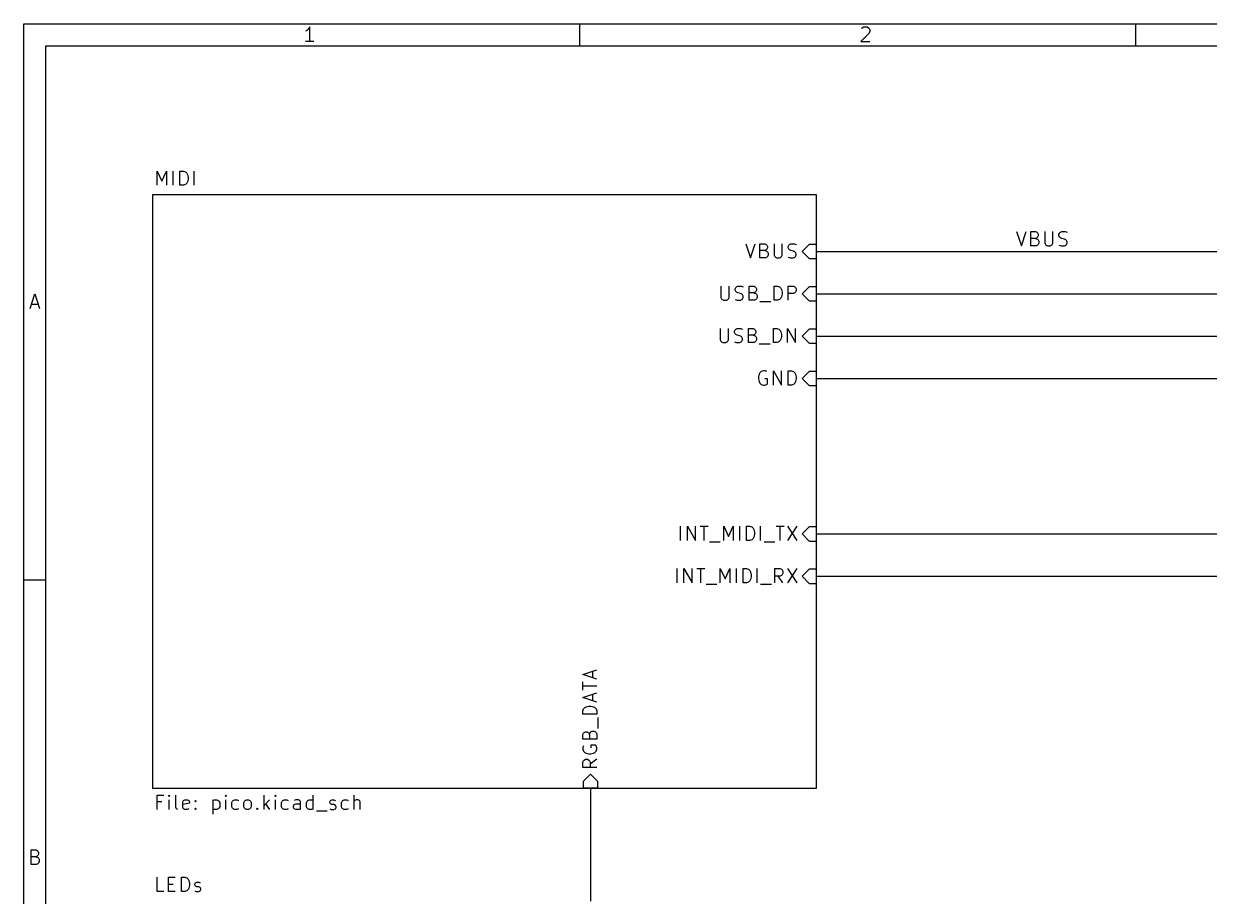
# Model space of a CAD drawing. Extents: x 0.4 to 11.3, y -7.9 to -0.4.
# Drawn here: x 0.394 to 4.591, y -3.483 to -0.394 of the extents above; entities that cross this region are included whole.
import ezdxf

# ---------------------------------------------------------------- set-up
doc = ezdxf.new("R2010")
doc.units = 0
doc.header["$MEASUREMENT"] = 0
for name, color, linetype in [('BROWN2', 54, 'CONTINUOUS'), ('CYAN2', 4, 'CONTINUOUS'), ('GRAY1', 251, 'CONTINUOUS'), ('GREEN3', 91, 'CONTINUOUS'), ('RED2', 1, 'CONTINUOUS'), ('WHITE', 7, 'CONTINUOUS')]:
    doc.layers.add(name, color=color, linetype=linetype)

msp = doc.modelspace()

# ---------------------------------------------------------------- linework, layer by layer
at = {"layer": 'BROWN2', "linetype": 'CONTINUOUS'}
for p, q in [((0.866012, -3.17507), (0.866012, -3.12507)), ((0.866012, -3.12507), (0.889823, -3.12507)), ((0.90887, -3.12507), (0.906492, -3.12745)), ((0.906492, -3.12745), (0.90887, -3.12983)), ((0.911252, -3.12745), (0.90887, -3.12507)), ((0.90887, -3.12507), (0.90887, -3.12983)), ((0.90887, -3.12983), (0.911252, -3.12745)), ((0.90887, -3.17507), (0.90887, -3.14174)), ((0.932681, -3.16793), (0.932681, -3.12507)), ((0.956492, -3.14888), (0.95887, -3.14411)), ((0.95887, -3.14411), (0.963634, -3.14174)), ((0.963634, -3.14174), (0.973157, -3.14174)), ((0.973157, -3.14174), (0.977917, -3.14411)), ((0.977917, -3.14411), (0.980299, -3.14888)), ((0.99935, -3.1465), (1.00173, -3.14411)), ((1.00173, -3.14888), (0.99935, -3.1465)), ((1.00173, -3.14411), (1.00411, -3.1465)), ((1.00173, -3.14411), (1.00173, -3.14888)), ((1.00411, -3.1465), (1.00173, -3.14888)), ((1.06363, -3.14174), (1.06363, -3.19174)), ((1.06363, -3.14411), (1.0684, -3.14174)), ((1.0684, -3.14174), (1.07792, -3.14174)), ((1.07792, -3.14174), (1.08268, -3.14411)), ((1.08268, -3.14411), (1.08506, -3.1465)), ((1.08506, -3.1465), (1.08744, -3.15126)), ((1.10887, -3.12507), (1.10649, -3.12745)), ((1.10649, -3.12745), (1.10887, -3.12983)), ((1.11125, -3.12745), (1.10887, -3.12507)), ((1.10887, -3.12507), (1.10887, -3.12983)), ((1.10887, -3.12983), (1.11125, -3.12745)), ((1.10887, -3.17507), (1.10887, -3.14174)), ((1.1303, -3.15126), (1.13268, -3.1465)), ((1.13268, -3.1465), (1.13506, -3.14411)), ((1.13506, -3.14411), (1.13983, -3.14174)), ((1.13983, -3.14174), (1.14935, -3.14174)), ((1.14935, -3.14174), (1.15411, -3.14411)), ((1.17316, -3.15126), (1.17554, -3.1465)), ((1.17554, -3.1465), (1.17792, -3.14411)), ((1.17792, -3.14411), (1.18269, -3.14174)), ((1.18269, -3.14174), (1.18983, -3.14174)), ((1.18983, -3.14174), (1.19459, -3.14411)), ((1.19459, -3.14411), (1.19697, -3.1465)), ((1.19697, -3.1465), (1.19935, -3.15126)), ((1.24459, -3.17507), (1.24459, -3.12507)), ((1.26363, -3.14174), (1.24459, -3.16078)), ((1.28506, -3.12507), (1.28269, -3.12745)), ((1.28269, -3.12745), (1.28506, -3.12983)), ((1.28744, -3.12745), (1.28506, -3.12507)), ((1.28506, -3.12507), (1.28506, -3.12983)), ((1.28506, -3.12983), (1.28744, -3.12745)), ((1.28506, -3.17507), (1.28506, -3.14174)), ((1.3065, -3.15126), (1.30887, -3.1465)), ((1.30887, -3.1465), (1.31126, -3.14411)), ((1.31126, -3.14411), (1.31602, -3.14174)), ((1.31602, -3.14174), (1.32554, -3.14174)), ((1.32554, -3.14174), (1.3303, -3.14411)), ((1.3565, -3.14174), (1.35173, -3.14411)), ((1.36602, -3.14174), (1.3565, -3.14174)), ((1.37078, -3.14411), (1.36602, -3.14174)), ((1.37316, -3.14888), (1.37078, -3.14411)), ((1.39459, -3.15126), (1.39697, -3.1465)), ((1.39697, -3.1465), (1.39935, -3.14411)), ((1.39935, -3.14411), (1.40411, -3.14174)), ((1.40411, -3.14174), (1.41364, -3.14174)), ((1.41364, -3.14174), (1.4184, -3.14411)), ((1.4184, -3.17507), (1.4184, -3.12507)), ((1.47792, -3.14888), (1.4803, -3.14411)), ((1.4803, -3.14411), (1.48506, -3.14174)), ((1.48506, -3.14174), (1.4922, -3.14174)), ((1.4922, -3.14174), (1.49697, -3.14411)), ((1.5184, -3.15126), (1.52078, -3.1465)), ((1.52078, -3.1465), (1.52316, -3.14411)), ((1.52316, -3.14411), (1.52792, -3.14174)), ((1.52792, -3.14174), (1.53744, -3.14174)), ((1.53744, -3.14174), (1.5422, -3.14411)), ((1.56363, -3.17507), (1.56363, -3.12507)), ((1.56602, -3.14411), (1.56363, -3.1465)), ((1.57078, -3.14174), (1.56602, -3.14411)), ((1.57792, -3.14174), (1.57078, -3.14174)), ((1.58268, -3.14411), (1.57792, -3.14174)), ((1.58506, -3.14888), (1.58268, -3.14411)), ((0.882681, -3.14888), (0.866012, -3.14888)), ((0.935063, -3.17269), (0.932681, -3.16793)), ((0.939827, -3.17507), (0.935063, -3.17269)), ((0.956492, -3.16793), (0.956492, -3.14888)), ((0.980299, -3.15364), (0.956492, -3.1584)), ((0.95887, -3.17269), (0.956492, -3.16793)), ((0.963634, -3.17507), (0.95887, -3.17269)), ((0.973157, -3.17507), (0.963634, -3.17507)), ((0.977917, -3.17269), (0.973157, -3.17507)), ((0.980299, -3.14888), (0.980299, -3.15364)), ((0.99935, -3.17269), (1.00173, -3.17031)), ((1.00173, -3.17507), (0.99935, -3.17269)), ((1.00173, -3.17031), (1.00411, -3.17269)), ((1.00173, -3.17031), (1.00173, -3.17507)), ((1.00411, -3.17269), (1.00173, -3.17507)), ((1.0684, -3.17507), (1.06363, -3.17269)), ((1.07792, -3.17507), (1.0684, -3.17507)), ((1.08268, -3.17269), (1.07792, -3.17507)), ((1.08506, -3.17031), (1.08268, -3.17269)), ((1.08744, -3.16554), (1.08506, -3.17031)), ((1.08744, -3.15126), (1.08744, -3.16554)), ((1.1303, -3.16554), (1.1303, -3.15126)), ((1.13268, -3.17031), (1.1303, -3.16554)), ((1.13506, -3.17269), (1.13268, -3.17031)), ((1.13983, -3.17507), (1.13506, -3.17269)), ((1.14935, -3.17507), (1.13983, -3.17507)), ((1.15411, -3.17269), (1.14935, -3.17507)), ((1.17316, -3.16554), (1.17316, -3.15126)), ((1.17554, -3.17031), (1.17316, -3.16554)), ((1.17792, -3.17269), (1.17554, -3.17031)), ((1.18269, -3.17507), (1.17792, -3.17269)), ((1.18983, -3.17507), (1.18269, -3.17507)), ((1.19459, -3.17269), (1.18983, -3.17507)), ((1.19697, -3.17031), (1.19459, -3.17269)), ((1.19935, -3.16554), (1.19697, -3.17031)), ((1.19935, -3.15126), (1.19935, -3.16554)), ((1.2184, -3.17269), (1.22078, -3.17031)), ((1.22078, -3.17507), (1.2184, -3.17269)), ((1.22078, -3.17031), (1.22316, -3.17269)), ((1.22078, -3.17031), (1.22078, -3.17507)), ((1.22316, -3.17269), (1.22078, -3.17507)), ((1.24935, -3.15602), (1.26363, -3.17507)), ((1.3065, -3.16554), (1.3065, -3.15126)), ((1.30887, -3.17031), (1.3065, -3.16554)), ((1.31126, -3.17269), (1.30887, -3.17031)), ((1.31602, -3.17507), (1.31126, -3.17269)), ((1.32554, -3.17507), (1.31602, -3.17507)), ((1.3303, -3.17269), (1.32554, -3.17507)), ((1.34935, -3.16316), (1.35173, -3.1584)), ((1.34935, -3.16793), (1.34935, -3.16316)), ((1.35173, -3.17269), (1.34935, -3.16793)), ((1.35173, -3.1584), (1.3565, -3.15602)), ((1.3565, -3.17507), (1.35173, -3.17269)), ((1.3565, -3.15602), (1.3684, -3.15602)), ((1.3684, -3.17507), (1.3565, -3.17507)), ((1.3684, -3.15602), (1.37316, -3.15364)), ((1.37316, -3.17269), (1.3684, -3.17507)), ((1.37316, -3.17507), (1.37316, -3.14888)), ((1.39459, -3.16554), (1.39459, -3.15126)), ((1.39697, -3.17031), (1.39459, -3.16554)), ((1.39935, -3.17269), (1.39697, -3.17031)), ((1.40411, -3.17507), (1.39935, -3.17269)), ((1.41364, -3.17507), (1.40411, -3.17507)), ((1.4184, -3.17269), (1.41364, -3.17507)), ((1.4303, -3.17983), (1.4684, -3.17983)), ((1.47792, -3.15126), (1.47792, -3.14888)), ((1.4803, -3.15602), (1.47792, -3.15126)), ((1.47792, -3.17269), (1.48268, -3.17507)), ((1.48506, -3.1584), (1.4803, -3.15602)), ((1.48268, -3.17507), (1.4922, -3.17507)), ((1.4922, -3.1584), (1.48506, -3.1584)), ((1.49697, -3.16078), (1.4922, -3.1584)), ((1.4922, -3.17507), (1.49697, -3.17269)), ((1.49935, -3.16554), (1.49697, -3.16078)), ((1.49697, -3.17269), (1.49935, -3.16793)), ((1.49935, -3.16793), (1.49935, -3.16554)), ((1.5184, -3.16554), (1.5184, -3.15126)), ((1.52078, -3.17031), (1.5184, -3.16554)), ((1.52316, -3.17269), (1.52078, -3.17031)), ((1.52792, -3.17507), (1.52316, -3.17269)), ((1.53744, -3.17507), (1.52792, -3.17507)), ((1.5422, -3.17269), (1.53744, -3.17507)), ((1.58506, -3.17507), (1.58506, -3.14888))]:
    msp.add_line(p, q, dxfattribs=at)
at = {"layer": 'CYAN2', "linetype": 'CONTINUOUS'}
for p, q in [((0.866012, -0.965535), (0.866012, -0.915535)), ((0.866012, -0.915535), (0.882681, -0.951252)), ((0.882681, -0.951252), (0.899346, -0.915535)), ((0.899346, -0.915535), (0.899346, -0.965535)), ((0.923154, -0.965535), (0.923154, -0.915535)), ((0.946965, -0.965535), (0.946965, -0.915535)), ((0.946965, -0.915535), (0.95887, -0.915535)), ((0.95887, -0.915535), (0.966012, -0.917917)), ((0.966012, -0.917917), (0.970776, -0.922681)), ((0.970776, -0.922681), (0.973157, -0.927441)), ((0.996965, -0.965535), (0.996965, -0.915535)), ((0.966012, -0.963157), (0.95887, -0.965535)), ((0.970776, -0.958394), (0.966012, -0.963157)), ((0.973157, -0.95363), (0.970776, -0.958394)), ((0.973157, -0.927441), (0.975535, -0.936965)), ((0.975535, -0.944106), (0.973157, -0.95363)), ((0.975535, -0.936965), (0.975535, -0.944106)), ((0.95887, -0.965535), (0.946965, -0.965535)), ((2.95029, -1.1728), (2.96696, -1.2228)), ((2.96696, -1.2228), (2.98363, -1.1728)), ((3.00029, -1.2228), (3.00029, -1.1728)), ((3.00029, -1.1728), (3.01696, -1.1728)), ((3.01696, -1.1728), (3.02172, -1.17519)), ((3.02172, -1.17519), (3.0241, -1.17757)), ((3.05029, -1.1728), (3.05029, -1.21328)), ((3.07886, -1.21328), (3.07886, -1.1728)), ((3.10267, -1.17757), (3.10506, -1.17519)), ((3.10506, -1.17519), (3.10982, -1.1728)), ((3.10982, -1.1728), (3.12172, -1.1728)), ((3.12172, -1.1728), (3.12887, -1.17519)), ((3.175, -1.175), (3.15, -1.2)), ((3.2, -1.175), (3.175, -1.175)), ((3.2, -1.225), (3.2, -1.175)), ((3.01696, -1.19661), (3.00029, -1.19661)), ((3.02172, -1.19423), (3.01696, -1.19661)), ((3.01696, -1.19661), (3.0241, -1.199)), ((3.0241, -1.19185), (3.02172, -1.19423)), ((3.0241, -1.17757), (3.02648, -1.18233)), ((3.02648, -1.18709), (3.0241, -1.19185)), ((3.0241, -1.199), (3.02648, -1.20137)), ((3.02648, -1.18233), (3.02648, -1.18709)), ((3.02648, -1.20137), (3.02886, -1.20614)), ((3.02886, -1.21328), (3.02648, -1.21804)), ((3.02886, -1.20614), (3.02886, -1.21328)), ((3.05029, -1.21328), (3.05267, -1.21804)), ((3.07648, -1.21804), (3.07886, -1.21328)), ((3.1003, -1.18233), (3.10267, -1.17757)), ((3.1003, -1.18709), (3.1003, -1.18233)), ((3.10267, -1.19185), (3.1003, -1.18709)), ((3.10506, -1.19423), (3.10267, -1.19185)), ((3.10982, -1.19661), (3.10506, -1.19423)), ((3.11934, -1.199), (3.10982, -1.19661)), ((3.1241, -1.20137), (3.11934, -1.199)), ((3.12648, -1.20376), (3.1241, -1.20137)), ((3.12887, -1.20852), (3.12648, -1.20376)), ((3.12648, -1.21804), (3.12887, -1.21328)), ((3.12887, -1.21328), (3.12887, -1.20852)), ((3.15, -1.2), (3.175, -1.225)), ((3.01934, -1.2228), (3.00029, -1.2228)), ((3.0241, -1.22043), (3.01934, -1.2228)), ((3.02648, -1.21804), (3.0241, -1.22043)), ((3.05267, -1.21804), (3.05506, -1.22043)), ((3.05506, -1.22043), (3.05981, -1.2228)), ((3.05981, -1.2228), (3.06934, -1.2228)), ((3.06934, -1.2228), (3.0741, -1.22043)), ((3.0741, -1.22043), (3.07648, -1.21804)), ((3.1003, -1.22043), (3.10744, -1.2228)), ((3.10744, -1.2228), (3.11934, -1.2228)), ((3.11934, -1.2228), (3.1241, -1.22043)), ((3.1241, -1.22043), (3.12648, -1.21804)), ((3.175, -1.225), (3.2, -1.225)), ((2.8622, -1.3228), (2.8622, -1.36328)), ((2.89077, -1.36328), (2.89077, -1.3228)), ((2.9122, -1.33233), (2.91458, -1.32757)), ((2.9122, -1.33709), (2.9122, -1.33233)), ((2.91458, -1.34185), (2.9122, -1.33709)), ((2.91458, -1.32757), (2.91696, -1.32519)), ((2.91696, -1.34423), (2.91458, -1.34185)), ((2.91696, -1.32519), (2.92172, -1.3228)), ((2.92172, -1.3228), (2.93363, -1.3228)), ((2.93363, -1.3228), (2.94077, -1.32519)), ((2.9622, -1.3728), (2.9622, -1.3228)), ((2.9622, -1.3228), (2.97887, -1.3228)), ((2.97887, -1.3228), (2.98363, -1.32519)), ((2.98363, -1.32519), (2.98601, -1.32757)), ((2.98601, -1.34185), (2.98363, -1.34423)), ((2.98601, -1.32757), (2.98839, -1.33233)), ((2.98839, -1.33709), (2.98601, -1.34185)), ((2.98839, -1.33233), (2.98839, -1.33709)), ((3.05029, -1.3728), (3.05029, -1.3228)), ((3.05029, -1.3228), (3.0622, -1.3228)), ((3.0622, -1.3228), (3.06934, -1.32519)), ((3.06934, -1.32519), (3.0741, -1.32995)), ((3.0741, -1.32995), (3.07648, -1.33471)), ((3.07648, -1.33471), (3.07886, -1.34423)), ((3.10029, -1.3728), (3.10029, -1.3228)), ((3.10029, -1.3228), (3.11934, -1.3228)), ((3.11934, -1.3228), (3.1241, -1.32519)), ((3.1241, -1.32519), (3.12648, -1.32757)), ((3.12648, -1.32757), (3.12886, -1.33233)), ((3.12886, -1.33947), (3.12648, -1.34423)), ((3.12886, -1.33233), (3.12886, -1.33947)), ((3.175, -1.325), (3.15, -1.35)), ((3.2, -1.325), (3.175, -1.325)), ((3.2, -1.375), (3.2, -1.325)), ((2.8622, -1.36328), (2.86458, -1.36804)), ((2.86458, -1.36804), (2.86696, -1.37043)), ((2.86696, -1.37043), (2.87172, -1.3728)), ((2.87172, -1.3728), (2.88124, -1.3728)), ((2.88124, -1.3728), (2.88601, -1.37043)), ((2.88601, -1.37043), (2.88839, -1.36804)), ((2.88839, -1.36804), (2.89077, -1.36328)), ((2.9122, -1.37043), (2.91934, -1.3728)), ((2.92172, -1.34661), (2.91696, -1.34423)), ((2.91934, -1.3728), (2.93125, -1.3728)), ((2.93125, -1.349), (2.92172, -1.34661)), ((2.93601, -1.35137), (2.93125, -1.349)), ((2.93125, -1.3728), (2.93601, -1.37043)), ((2.93839, -1.35376), (2.93601, -1.35137)), ((2.93601, -1.37043), (2.93839, -1.36804)), ((2.94077, -1.35852), (2.93839, -1.35376)), ((2.93839, -1.36804), (2.94077, -1.36328)), ((2.94077, -1.36328), (2.94077, -1.35852)), ((2.97887, -1.34661), (2.9622, -1.34661)), ((2.98124, -1.3728), (2.9622, -1.3728)), ((2.98363, -1.34423), (2.97887, -1.34661)), ((2.97887, -1.34661), (2.98601, -1.349)), ((2.98601, -1.37043), (2.98124, -1.3728)), ((2.98601, -1.349), (2.98839, -1.35137)), ((2.98839, -1.36804), (2.98601, -1.37043)), ((2.98839, -1.35137), (2.99077, -1.35614)), ((2.99077, -1.36328), (2.98839, -1.36804)), ((2.99077, -1.35614), (2.99077, -1.36328)), ((3.0003, -1.37757), (3.03839, -1.37757)), ((3.0622, -1.3728), (3.05029, -1.3728)), ((3.06934, -1.37043), (3.0622, -1.3728)), ((3.0741, -1.36566), (3.06934, -1.37043)), ((3.07648, -1.3609), (3.0741, -1.36566)), ((3.07886, -1.35137), (3.07648, -1.3609)), ((3.07886, -1.34423), (3.07886, -1.35137)), ((3.11934, -1.349), (3.10029, -1.349)), ((3.1241, -1.34661), (3.11934, -1.349)), ((3.12648, -1.34423), (3.1241, -1.34661)), ((3.15, -1.35), (3.175, -1.375)), ((3.175, -1.375), (3.2, -1.375)), ((2.85981, -1.4728), (2.85981, -1.51328)), ((2.88839, -1.51328), (2.88839, -1.4728)), ((2.90982, -1.48233), (2.9122, -1.47757)), ((2.90982, -1.48709), (2.90982, -1.48233)), ((2.9122, -1.49185), (2.90982, -1.48709)), ((2.9122, -1.47757), (2.91458, -1.47519)), ((2.91458, -1.49423), (2.9122, -1.49185)), ((2.91458, -1.47519), (2.91934, -1.4728)), ((2.91934, -1.49661), (2.91458, -1.49423)), ((2.91934, -1.4728), (2.93124, -1.4728)), ((2.92887, -1.499), (2.91934, -1.49661)), ((2.93363, -1.50137), (2.92887, -1.499)), ((2.93124, -1.4728), (2.93839, -1.47519)), ((2.93601, -1.50376), (2.93363, -1.50137)), ((2.93839, -1.50852), (2.93601, -1.50376)), ((2.93839, -1.51328), (2.93839, -1.50852)), ((2.95981, -1.5228), (2.95981, -1.4728)), ((2.95981, -1.4728), (2.97648, -1.4728)), ((2.97648, -1.49661), (2.95981, -1.49661)), ((2.97648, -1.4728), (2.98124, -1.47519)), ((2.98124, -1.49423), (2.97648, -1.49661)), ((2.97648, -1.49661), (2.98363, -1.499)), ((2.98124, -1.47519), (2.98363, -1.47757)), ((2.98363, -1.49185), (2.98124, -1.49423)), ((2.98363, -1.47757), (2.98601, -1.48233)), ((2.98601, -1.48709), (2.98363, -1.49185)), ((2.98363, -1.499), (2.98601, -1.50137)), ((2.98601, -1.48233), (2.98601, -1.48709)), ((2.98601, -1.50137), (2.98839, -1.50614)), ((2.98839, -1.50614), (2.98839, -1.51328)), ((3.04791, -1.5228), (3.04791, -1.4728)), ((3.04791, -1.4728), (3.05981, -1.4728)), ((3.05981, -1.4728), (3.06696, -1.47519)), ((3.06696, -1.47519), (3.07172, -1.47995)), ((3.07172, -1.47995), (3.0741, -1.48471)), ((3.0741, -1.5109), (3.07172, -1.51566)), ((3.0741, -1.48471), (3.07648, -1.49423)), ((3.07648, -1.50137), (3.0741, -1.5109)), ((3.07648, -1.49423), (3.07648, -1.50137)), ((3.09791, -1.5228), (3.09791, -1.4728)), ((3.09791, -1.4728), (3.12648, -1.5228)), ((3.12648, -1.5228), (3.12648, -1.4728)), ((3.175, -1.475), (3.15, -1.5)), ((3.15, -1.5), (3.175, -1.525)), ((3.2, -1.475), (3.175, -1.475)), ((3.2, -1.525), (3.2, -1.475)), ((2.85981, -1.51328), (2.8622, -1.51804)), ((2.8622, -1.51804), (2.86458, -1.52043)), ((2.86458, -1.52043), (2.86934, -1.5228)), ((2.86934, -1.5228), (2.87886, -1.5228)), ((2.87886, -1.5228), (2.88363, -1.52043)), ((2.88363, -1.52043), (2.88601, -1.51804)), ((2.88601, -1.51804), (2.88839, -1.51328)), ((2.90982, -1.52043), (2.91696, -1.5228)), ((2.91696, -1.5228), (2.92887, -1.5228)), ((2.92887, -1.5228), (2.93363, -1.52043)), ((2.93363, -1.52043), (2.93601, -1.51804)), ((2.93601, -1.51804), (2.93839, -1.51328)), ((2.97886, -1.5228), (2.95981, -1.5228)), ((2.98363, -1.52043), (2.97886, -1.5228)), ((2.98601, -1.51804), (2.98363, -1.52043)), ((2.98839, -1.51328), (2.98601, -1.51804)), ((2.99791, -1.52757), (3.03601, -1.52757)), ((3.05981, -1.5228), (3.04791, -1.5228)), ((3.06696, -1.52043), (3.05981, -1.5228)), ((3.07172, -1.51566), (3.06696, -1.52043)), ((3.175, -1.525), (3.2, -1.525)), ((2.99791, -1.63471), (2.99553, -1.64423)), ((3.00029, -1.62995), (2.99791, -1.63471)), ((3.00506, -1.62519), (3.00029, -1.62995)), ((3.0122, -1.6228), (3.00506, -1.62519)), ((3.01934, -1.6228), (3.0122, -1.6228)), ((3.0241, -1.62519), (3.01934, -1.6228)), ((3.04791, -1.6728), (3.04791, -1.6228)), ((3.04791, -1.6228), (3.07648, -1.6728)), ((3.07648, -1.6728), (3.07648, -1.6228)), ((3.10029, -1.6728), (3.10029, -1.6228)), ((3.10029, -1.6228), (3.1122, -1.6228)), ((3.1122, -1.6228), (3.11934, -1.62519)), ((3.11934, -1.62519), (3.1241, -1.62995)), ((3.1241, -1.62995), (3.12648, -1.63471)), ((3.12648, -1.63471), (3.12886, -1.64423)), ((3.175, -1.625), (3.15, -1.65)), ((3.2, -1.625), (3.175, -1.625)), ((3.2, -1.675), (3.2, -1.625)), ((2.99553, -1.64423), (2.99553, -1.65137)), ((2.99553, -1.65137), (2.99791, -1.6609)), ((2.99791, -1.6609), (3.00029, -1.66566)), ((3.00029, -1.66566), (3.00506, -1.67043)), ((3.00506, -1.67043), (3.0122, -1.6728)), ((3.0122, -1.6728), (3.01696, -1.6728)), ((3.02648, -1.65137), (3.01696, -1.65137)), ((3.01696, -1.6728), (3.0241, -1.67043)), ((3.0241, -1.67043), (3.02648, -1.66804)), ((3.02648, -1.66804), (3.02648, -1.65137)), ((3.1122, -1.6728), (3.10029, -1.6728)), ((3.11934, -1.67043), (3.1122, -1.6728)), ((3.1241, -1.66566), (3.11934, -1.67043)), ((3.12648, -1.6609), (3.1241, -1.66566)), ((3.12886, -1.65137), (3.12648, -1.6609)), ((3.12886, -1.64423), (3.12886, -1.65137)), ((3.15, -1.65), (3.175, -1.675)), ((3.175, -1.675), (3.2, -1.675)), ((2.71934, -2.2228), (2.71934, -2.1728)), ((2.74315, -2.2228), (2.74315, -2.1728)), ((2.74315, -2.1728), (2.77172, -2.2228)), ((2.77172, -2.2228), (2.77172, -2.1728)), ((2.78839, -2.1728), (2.81696, -2.1728)), ((2.80268, -2.2228), (2.80268, -2.1728)), ((2.87172, -2.2228), (2.87172, -2.1728)), ((2.87172, -2.1728), (2.88839, -2.20852)), ((2.88839, -2.20852), (2.90506, -2.1728)), ((2.90506, -2.1728), (2.90506, -2.2228)), ((2.92886, -2.2228), (2.92886, -2.1728)), ((2.95267, -2.2228), (2.95267, -2.1728)), ((2.95267, -2.1728), (2.96458, -2.1728)), ((2.96458, -2.1728), (2.97172, -2.17519)), ((2.97172, -2.17519), (2.97648, -2.17995)), ((2.97648, -2.17995), (2.97887, -2.18471)), ((3.00267, -2.2228), (3.00267, -2.1728)), ((3.05744, -2.1728), (3.08601, -2.1728)), ((3.07172, -2.2228), (3.07172, -2.1728)), ((3.09791, -2.1728), (3.13124, -2.2228)), ((3.13124, -2.1728), (3.09791, -2.2228)), ((3.175, -2.175), (3.15, -2.2)), ((3.2, -2.175), (3.175, -2.175)), ((3.2, -2.225), (3.2, -2.175)), ((2.96458, -2.2228), (2.95267, -2.2228)), ((2.97172, -2.22043), (2.96458, -2.2228)), ((2.97648, -2.21566), (2.97172, -2.22043)), ((2.97887, -2.2109), (2.97648, -2.21566)), ((2.97887, -2.18471), (2.98124, -2.19423)), ((2.98124, -2.20137), (2.97887, -2.2109)), ((2.98124, -2.19423), (2.98124, -2.20137)), ((3.15, -2.2), (3.175, -2.225)), ((2.82172, -2.22757), (2.85982, -2.22757)), ((3.01458, -2.22757), (3.05268, -2.22757)), ((3.175, -2.225), (3.2, -2.225)), ((2.70743, -2.3728), (2.70743, -2.3228)), ((2.73124, -2.3728), (2.73124, -2.3228)), ((2.73124, -2.3228), (2.75981, -2.3728)), ((2.75981, -2.3728), (2.75981, -2.3228)), ((2.77648, -2.3228), (2.80506, -2.3228)), ((2.79077, -2.3728), (2.79077, -2.3228)), ((2.85981, -2.3728), (2.85981, -2.3228)), ((2.85981, -2.3228), (2.87648, -2.35852)), ((2.87648, -2.35852), (2.89315, -2.3228)), ((2.89315, -2.3228), (2.89315, -2.3728)), ((2.91696, -2.3728), (2.91696, -2.3228)), ((2.94077, -2.3728), (2.94077, -2.3228)), ((2.94077, -2.3228), (2.95267, -2.3228)), ((2.95267, -2.3228), (2.95981, -2.32519)), ((2.95981, -2.32519), (2.96458, -2.32995)), ((2.96458, -2.32995), (2.96696, -2.33471)), ((2.96696, -2.33471), (2.96934, -2.34423)), ((2.96934, -2.34423), (2.96934, -2.35137)), ((2.99077, -2.3728), (2.99077, -2.3228)), ((3.05267, -2.3728), (3.05267, -2.3228)), ((3.05267, -2.3228), (3.07172, -2.3228)), ((3.07172, -2.349), (3.05267, -2.349)), ((3.08124, -2.3728), (3.06458, -2.349)), ((3.07172, -2.3228), (3.07648, -2.32519)), ((3.07648, -2.34661), (3.07172, -2.349)), ((3.07648, -2.32519), (3.07887, -2.32757)), ((3.07887, -2.34423), (3.07648, -2.34661)), ((3.07887, -2.32757), (3.08124, -2.33233)), ((3.08124, -2.33947), (3.07887, -2.34423)), ((3.08124, -2.33233), (3.08124, -2.33947)), ((3.09791, -2.3228), (3.13124, -2.3728)), ((3.13124, -2.3228), (3.09791, -2.3728)), ((3.175, -2.325), (3.15, -2.35)), ((3.15, -2.35), (3.175, -2.375)), ((3.2, -2.325), (3.175, -2.325)), ((3.2, -2.375), (3.2, -2.325)), ((2.80982, -2.37757), (2.84791, -2.37757)), ((2.95267, -2.3728), (2.94077, -2.3728)), ((2.95981, -2.37043), (2.95267, -2.3728)), ((2.96458, -2.36566), (2.95981, -2.37043)), ((2.96696, -2.3609), (2.96458, -2.36566)), ((2.96934, -2.35137), (2.96696, -2.3609)), ((3.00268, -2.37757), (3.04077, -2.37757)), ((3.175, -2.375), (3.2, -2.375)), ((2.3728, -2.69791), (2.4228, -2.68124)), ((2.40852, -2.70981), (2.40852, -2.68601)), ((2.4228, -2.71458), (2.3728, -2.69791)), ((2.3728, -2.75267), (2.3728, -2.7241)), ((2.4228, -2.73839), (2.3728, -2.73839)), ((2.3728, -2.77887), (2.4228, -2.7622)), ((2.40852, -2.79077), (2.40852, -2.76696)), ((2.4228, -2.79553), (2.3728, -2.77887)), ((2.38471, -2.8122), (2.39423, -2.80982)), ((2.39423, -2.80982), (2.40137, -2.80982)), ((2.40137, -2.80982), (2.4109, -2.8122)), ((2.3728, -2.82648), (2.37519, -2.81934)), ((2.3728, -2.83839), (2.3728, -2.82648)), ((2.4228, -2.83839), (2.3728, -2.83839)), ((2.37519, -2.81934), (2.37995, -2.81458)), ((2.37995, -2.81458), (2.38471, -2.8122)), ((2.4109, -2.8122), (2.41566, -2.81458)), ((2.41566, -2.81458), (2.42043, -2.81934)), ((2.42043, -2.81934), (2.4228, -2.82648)), ((2.4228, -2.82648), (2.4228, -2.83839)), ((2.42757, -2.88839), (2.42757, -2.85029)), ((2.3728, -2.90981), (2.37519, -2.90506)), ((2.3728, -2.92648), (2.3728, -2.90981)), ((2.4228, -2.92648), (2.3728, -2.92648)), ((2.37519, -2.90506), (2.37757, -2.90267)), ((2.37757, -2.90267), (2.38233, -2.90029)), ((2.38233, -2.90029), (2.38709, -2.90029)), ((2.38709, -2.90029), (2.39185, -2.90267)), ((2.39185, -2.90267), (2.39423, -2.90506)), ((2.39423, -2.90506), (2.39661, -2.90981)), ((2.39661, -2.90981), (2.399, -2.90267)), ((2.39661, -2.90981), (2.39661, -2.92648)), ((2.399, -2.90267), (2.40137, -2.90029)), ((2.40137, -2.90029), (2.40614, -2.89791)), ((2.40614, -2.89791), (2.41328, -2.89791)), ((2.41328, -2.89791), (2.41804, -2.90029)), ((2.41804, -2.90029), (2.42043, -2.90267)), ((2.42043, -2.90267), (2.4228, -2.90744)), ((2.4228, -2.90744), (2.4228, -2.92648)), ((2.37519, -2.95029), (2.3728, -2.95506)), ((2.3728, -2.95506), (2.3728, -2.9622)), ((2.3728, -2.9622), (2.37519, -2.96934)), ((2.37519, -2.96934), (2.37995, -2.9741)), ((2.37995, -2.9741), (2.38471, -2.97648)), ((2.38471, -2.97648), (2.39423, -2.97886)), ((2.39423, -2.97886), (2.40137, -2.97886)), ((2.41804, -2.94791), (2.40137, -2.94791)), ((2.40137, -2.94791), (2.40137, -2.95744)), ((2.40137, -2.97886), (2.4109, -2.97648)), ((2.4109, -2.97648), (2.41566, -2.9741)), ((2.41566, -2.9741), (2.42043, -2.96934)), ((2.42043, -2.95029), (2.41804, -2.94791)), ((2.4228, -2.95744), (2.42043, -2.95029)), ((2.42043, -2.96934), (2.4228, -2.9622)), ((2.4228, -2.9622), (2.4228, -2.95744)), ((2.3728, -3.00744), (2.37519, -3.00267)), ((2.3728, -3.02648), (2.3728, -3.00744)), ((2.37519, -3.00267), (2.37757, -3.00029)), ((2.37757, -3.00029), (2.38233, -2.99791)), ((2.38233, -2.99791), (2.38947, -2.99791)), ((2.38947, -2.99791), (2.39423, -3.00029)), ((2.39423, -3.00029), (2.39661, -3.00267)), ((2.39661, -3.00267), (2.399, -3.00744)), ((2.4228, -2.99791), (2.399, -3.01458)), ((2.399, -3.00744), (2.399, -3.02648)), ((2.4228, -3.02648), (2.3728, -3.02648)), ((2.375, -3.075), (2.4, -3.05)), ((2.4, -3.05), (2.425, -3.075)), ((2.375, -3.1), (2.375, -3.075)), ((2.425, -3.1), (2.375, -3.1)), ((2.425, -3.075), (2.425, -3.1)), ((0.866012, -3.46554), (0.866012, -3.41554)), ((0.906488, -3.46554), (0.906488, -3.41554)), ((0.906488, -3.41554), (0.930299, -3.41554)), ((0.906488, -3.43935), (0.923157, -3.43935)), ((0.951724, -3.46554), (0.951724, -3.41554)), ((0.951724, -3.41554), (0.96363, -3.41554)), ((0.96363, -3.41554), (0.970772, -3.41792)), ((0.970772, -3.41792), (0.975535, -3.42268)), ((0.975535, -3.42268), (0.977917, -3.42744)), ((0.977917, -3.42744), (0.980295, -3.43696)), ((0.980295, -3.43696), (0.980295, -3.44411)), ((0.999346, -3.43935), (1.00172, -3.43458)), ((0.999346, -3.44173), (0.999346, -3.43935)), ((1.00172, -3.44649), (0.999346, -3.44173)), ((1.00172, -3.43458), (1.00649, -3.4322)), ((1.00649, -3.4322), (1.01363, -3.4322)), ((1.01363, -3.4322), (1.01839, -3.43458)), ((0.889823, -3.46554), (0.866012, -3.46554)), ((0.930299, -3.46554), (0.906488, -3.46554)), ((0.96363, -3.46554), (0.951724, -3.46554)), ((0.970772, -3.46316), (0.96363, -3.46554)), ((0.975535, -3.45839), (0.970772, -3.46316)), ((0.977917, -3.45363), (0.975535, -3.45839)), ((0.980295, -3.44411), (0.977917, -3.45363)), ((0.999346, -3.46316), (1.00411, -3.46554)), ((1.00649, -3.44887), (1.00172, -3.44649)), ((1.00411, -3.46554), (1.01363, -3.46554)), ((1.01363, -3.44887), (1.00649, -3.44887)), ((1.01839, -3.45125), (1.01363, -3.44887)), ((1.01363, -3.46554), (1.01839, -3.46316)), ((1.02077, -3.45601), (1.01839, -3.45125)), ((1.01839, -3.46316), (1.02077, -3.45839)), ((1.02077, -3.45839), (1.02077, -3.45601))]:
    msp.add_line(p, q, dxfattribs=at)
at = {"layer": 'GRAY1', "linetype": 'CONTINUOUS'}
for p, q in [((3.90887, -1.1298), (3.92554, -1.1798)), ((3.92554, -1.1798), (3.9422, -1.1298)), ((3.95887, -1.1798), (3.95887, -1.1298)), ((3.95887, -1.1298), (3.97554, -1.1298)), ((3.97554, -1.1298), (3.9803, -1.13218)), ((3.9803, -1.13218), (3.98268, -1.13456)), ((4.00887, -1.1298), (4.00887, -1.17028)), ((4.03744, -1.17028), (4.03744, -1.1298)), ((4.06125, -1.13456), (4.06363, -1.13218)), ((4.06363, -1.13218), (4.0684, -1.1298)), ((4.0684, -1.1298), (4.0803, -1.1298)), ((4.0803, -1.1298), (4.08744, -1.13218)), ((3.97554, -1.15361), (3.95887, -1.15361)), ((3.9803, -1.15123), (3.97554, -1.15361)), ((3.97554, -1.15361), (3.98268, -1.15599)), ((3.98268, -1.14885), (3.9803, -1.15123)), ((3.98268, -1.13456), (3.98506, -1.13932)), ((3.98506, -1.14409), (3.98268, -1.14885)), ((3.98268, -1.15599), (3.98506, -1.15837)), ((3.98506, -1.17504), (3.98268, -1.17742)), ((3.98506, -1.13932), (3.98506, -1.14409)), ((3.98506, -1.15837), (3.98744, -1.16313)), ((3.98744, -1.17028), (3.98506, -1.17504)), ((3.98744, -1.16313), (3.98744, -1.17028)), ((4.00887, -1.17028), (4.01125, -1.17504)), ((4.01125, -1.17504), (4.01363, -1.17742)), ((4.03268, -1.17742), (4.03506, -1.17504)), ((4.03506, -1.17504), (4.03744, -1.17028)), ((4.05887, -1.13932), (4.06125, -1.13456)), ((4.05887, -1.14409), (4.05887, -1.13932)), ((4.06125, -1.14885), (4.05887, -1.14409)), ((4.06363, -1.15123), (4.06125, -1.14885)), ((4.0684, -1.15361), (4.06363, -1.15123)), ((4.07792, -1.15599), (4.0684, -1.15361)), ((4.08268, -1.15837), (4.07792, -1.15599)), ((4.08506, -1.16075), (4.08268, -1.15837)), ((4.08268, -1.17742), (4.08506, -1.17504)), ((4.08744, -1.16552), (4.08506, -1.16075)), ((4.08506, -1.17504), (4.08744, -1.17028)), ((4.08744, -1.17028), (4.08744, -1.16552)), ((3.97792, -1.1798), (3.95887, -1.1798)), ((3.98268, -1.17742), (3.97792, -1.1798)), ((4.01363, -1.17742), (4.01839, -1.1798)), ((4.01839, -1.1798), (4.02792, -1.1798)), ((4.02792, -1.1798), (4.03268, -1.17742)), ((4.05887, -1.17742), (4.06602, -1.1798)), ((4.06602, -1.1798), (4.07792, -1.1798)), ((4.07792, -1.1798), (4.08268, -1.17742))]:
    msp.add_line(p, q, dxfattribs=at)
at = {"layer": 'GREEN3', "linetype": 'CONTINUOUS'}
for p, q in [((3.2, -1.2), (4.75, -1.2)), ((3.2, -1.35), (4.75, -1.35)), ((3.2, -1.5), (4.75, -1.5)), ((3.2, -1.65), (4.75, -1.65)), ((3.2, -2.2), (4.75, -2.2)), ((3.2, -2.35), (4.75, -2.35)), ((2.4, -3.1), (2.4, -3.5))]:
    msp.add_line(p, q, dxfattribs=at)
at = {"layer": 'RED2', "linetype": 'CONTINUOUS'}
for p, q in [((0.393701, -0.393701), (11.2993, -0.393701)), ((0.393701, -7.8743), (0.393701, -0.393701)), ((1.39646, -0.417449), (1.39158, -0.419886)), ((1.40133, -0.412575), (1.39646, -0.417449)), ((1.4062, -0.405264), (1.40133, -0.412575)), ((1.4062, -0.456445), (1.4062, -0.405264)), ((2.3622, -0.472441), (2.3622, -0.393701)), ((3.36009, -0.410138), (3.36252, -0.407701)), ((3.36252, -0.407701), (3.3674, -0.405264)), ((3.3674, -0.405264), (3.37958, -0.405264)), ((3.37958, -0.405264), (3.38446, -0.407701)), ((3.38446, -0.407701), (3.38689, -0.410138)), ((3.38689, -0.410138), (3.38933, -0.415012)), ((3.38933, -0.415012), (3.38933, -0.419886)), ((4.33071, -0.472441), (4.33071, -0.393701)), ((1.42083, -0.456445), (1.39158, -0.456445)), ((3.38689, -0.427197), (3.35765, -0.456445)), ((3.35765, -0.456445), (3.38933, -0.456445)), ((3.38933, -0.419886), (3.38689, -0.427197)), ((0.472441, -0.472441), (11.2206, -0.472441)), ((0.472441, -7.79556), (0.472441, -0.472441)), ((0.85, -1), (0.85, -3.1)), ((3.2, -1), (0.85, -1)), ((3.2, -3.1), (3.2, -1)), ((0.416012, -1.40133), (0.433071, -1.35015)), ((0.433071, -1.35015), (0.45013, -1.40133)), ((0.420886, -1.3867), (0.445256, -1.3867)), ((0.393701, -2.3622), (0.472441, -2.3622)), ((0.85, -3.1), (3.2, -3.1)), ((0.419665, -3.36983), (0.419665, -3.31865)), ((0.419665, -3.31865), (0.436724, -3.31865)), ((0.436724, -3.34302), (0.419665, -3.34302)), ((0.436724, -3.31865), (0.441598, -3.32109)), ((0.441598, -3.34058), (0.436724, -3.34302)), ((0.436724, -3.34302), (0.444035, -3.34546)), ((0.441598, -3.32109), (0.444035, -3.32352)), ((0.444035, -3.33815), (0.441598, -3.34058)), ((0.444035, -3.32352), (0.446472, -3.3284)), ((0.446472, -3.33327), (0.444035, -3.33815)), ((0.444035, -3.34546), (0.446472, -3.34789)), ((0.446472, -3.3284), (0.446472, -3.33327)), ((0.446472, -3.34789), (0.448909, -3.35277)), ((0.448909, -3.35277), (0.448909, -3.36008)), ((0.439161, -3.36983), (0.419665, -3.36983)), ((0.444035, -3.36739), (0.439161, -3.36983)), ((0.446472, -3.36495), (0.444035, -3.36739)), ((0.448909, -3.36008), (0.446472, -3.36495))]:
    msp.add_line(p, q, dxfattribs=at)
at = {"layer": 'WHITE', "linetype": 'CONTINUOUS'}
for p, q in [((0.85, -1), (0.85, -3.1)), ((3.2, -1), (0.85, -1)), ((3.2, -3.1), (3.2, -1)), ((0.85, -3.1), (3.2, -3.1))]:
    msp.add_line(p, q, dxfattribs=at)

doc.saveas('drawing.dxf')
